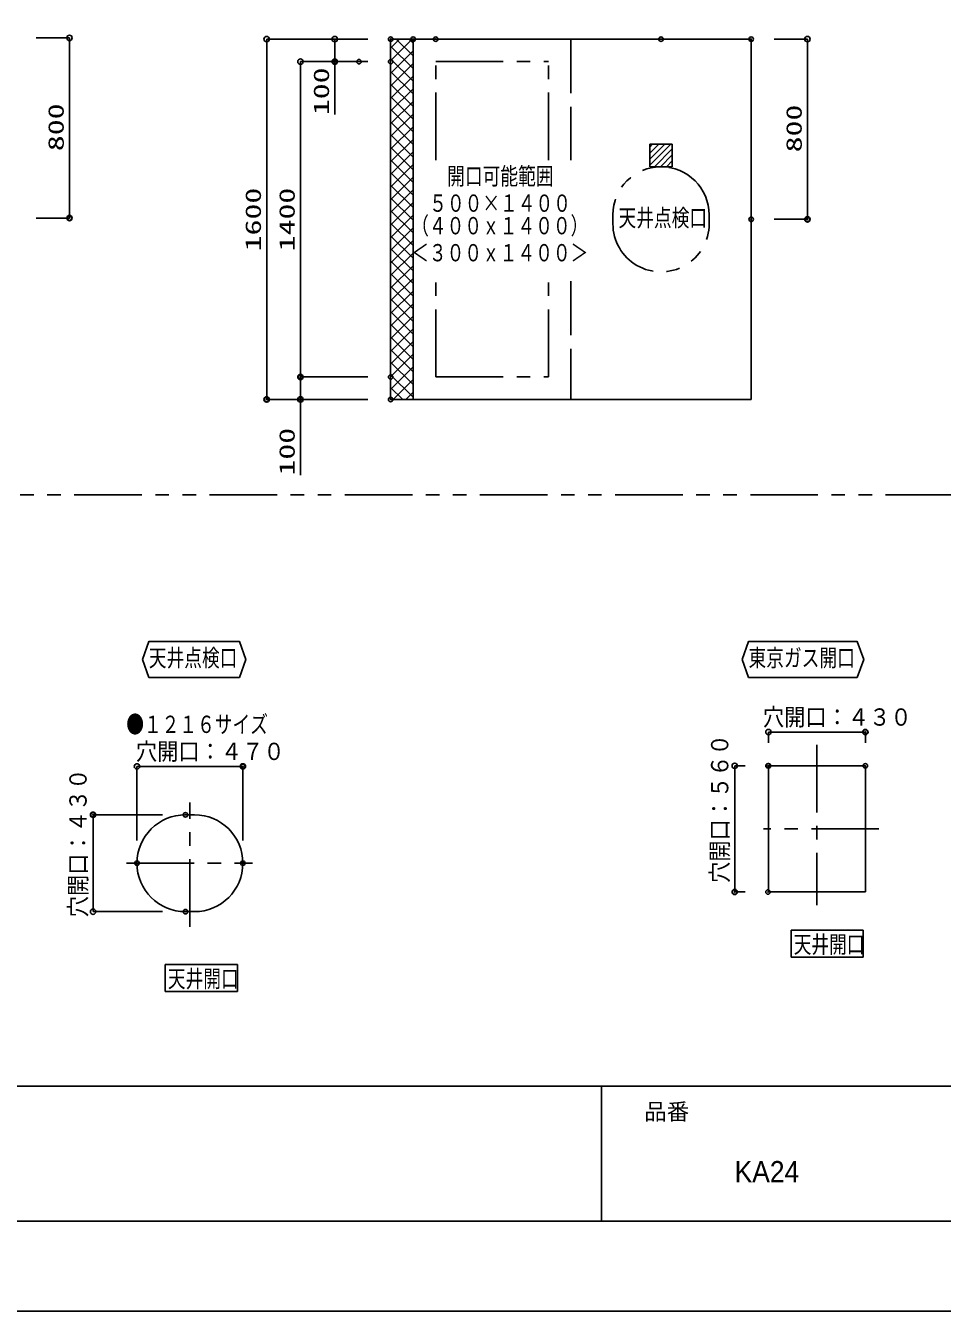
# Model space of a CAD drawing. Units: millimetres on the paper. Extents: x -305 to 305, y -152 to 152.
# Drawn here: x -134.9 to -33.2, y -148.5 to -5.8 of the extents above; entities that cross this region are included whole.
import ezdxf
from ezdxf.enums import TextEntityAlignment as Align

# ---------------------------------------------------------------- set-up
doc = ezdxf.new("R2010")
doc.units = ezdxf.units.MM
doc.header["$PDMODE"] = 32
doc.header["$PDSIZE"] = 0.5
for name, pattern in [('DASHED', [7.5, 6, -1.5]), ('USER1', [12, 7.5, -1.5, 1.5, -1.5]), ('USER2', [15, 7.5, -1.5, 1.5, -1.5, 1.5, -1.5])]:
    doc.linetypes.add(name, pattern=pattern)
for name, color, linetype, lineweight in [('0-0_VIEW0004', 7, 'Continuous', 25), ('0-1_0', 7, 'Continuous', 25), ('0-2_DEFPOINTS', 7, 'Continuous', 25), ('0-4_1図面枠', 7, 'Continuous', 15), ('0-5_図面枠', 3, 'Continuous', 25)]:
    doc.layers.add(name, color=color, linetype=linetype, lineweight=lineweight)
doc.styles.add('ＭＳ ゴシック', font='')
doc.styles.add('ＭＳ Ｐゴシック', font='')
doc.styles.get('ＭＳ ゴシック').set_extended_font_data('MS Gothic')
doc.styles.get('ＭＳ Ｐゴシック').set_extended_font_data('MS PGothic')

# ---------------------------------------------------------------- blocks, each defined once
blk = doc.blocks.new('_ORIGIN')
at = {"layer": '0-1_0'}
blk.add_line((0, 0), (-1, 0), dxfattribs=at)
blk.add_circle((0, 0), 0.5, dxfattribs=at)

msp = doc.modelspace()

# ---------------------------------------------------------------- linework, layer by layer
at = {"layer": '0-0_VIEW0004'}
for p, q in [((-96.946, -7.29), (-108.153, -7.29)), ((-108.153, -7.89), (-108.153, -46.69)), ((-96.946, -7.29), (-100.596, -7.29)), ((-100.596, -7.89), (-100.596, -9.19)), ((-94.406, -47.29), (-94.406, -7.29)), ((-91.906, -47.29), (-91.906, -7.29)), ((-96.946, -9.79), (-104.403, -9.79)), ((-104.403, -10.39), (-104.403, -44.19)), ((-96.946, -44.79), (-104.404, -44.79)), ((-104.404, -45.39), (-104.404, -46.69)), ((-96.946, -44.79), (-104.403, -44.79)), ((-96.946, -47.29), (-108.153, -47.29)), ((-54.406, -47.29), (-94.406, -47.29)), ((-41.732, -87.954), (-52.482, -87.954)), ((-52.482, -87.954), (-52.482, -101.954)), ((-41.732, -87.954), (-41.732, -101.954)), ((-41.732, -101.954), (-52.482, -101.954)), ((-49.971, -109.185), (-49.971, -106.185)), ((-49.971, -106.185), (-41.971, -106.185)), ((-41.971, -109.185), (-41.971, -106.185)), ((-49.971, -109.185), (-41.971, -109.185)), ((-119.405, -112.997), (-119.405, -109.997)), ((-119.405, -109.997), (-111.405, -109.997)), ((-111.405, -112.997), (-111.405, -109.997)), ((-119.405, -112.997), (-111.405, -112.997))]:
    msp.add_line(p, q, dxfattribs=at)
at = {"layer": '0-0_VIEW0004', "linetype": 'DASHED'}
for p, q in [((-74.406, -7.29), (-74.406, -20.72)), ((-74.406, -34.152), (-74.406, -47.29))]:
    msp.add_line(p, q, dxfattribs=at)
at = {"layer": '0-0_VIEW0004', "linetype": 'USER2'}
for p, q in [((-89.406, -9.79), (-76.906, -9.79)), ((-89.406, -20.72), (-89.406, -9.79)), ((-76.906, -20.72), (-76.906, -9.79)), ((-69.744, -27.79), (-69.744, -26.79)), ((-59.069, -27.79), (-59.069, -26.79)), ((-89.406, -44.79), (-89.406, -34.152)), ((-76.906, -44.79), (-76.906, -34.152)), ((-89.406, -44.79), (-76.906, -44.79)), ((103.006, -57.875), (-263.655, -57.875))]:
    msp.add_line(p, q, dxfattribs=at)
at = {"layer": '0-0_VIEW0004', "color": 40}
for p, q in [((-65.656, -21.452), (-65.656, -18.952)), ((-65.656, -18.952), (-63.156, -18.952)), ((-63.156, -21.452), (-63.156, -18.952)), ((-65.656, -21.452), (-63.156, -21.452))]:
    msp.add_line(p, q, dxfattribs=at)
at = {"layer": '0-0_VIEW0004', "linetype": 'USER1'}
for p, q in [((-47.107, -85.629), (-47.107, -103.436)), ((-116.667, -105.823), (-116.667, -92.026)), ((-40.224, -94.954), (-53.039, -94.954)), ((-123.715, -98.766), (-109.717, -98.766))]:
    msp.add_line(p, q, dxfattribs=at)
at = {"layer": '0-0_VIEW0004', "color": 6}
for p, q in [((-116.167, -93.391), (-117.167, -93.391)), ((-116.167, -104.141), (-117.167, -104.141))]:
    msp.add_line(p, q, dxfattribs=at)
at = {"layer": '0-0_VIEW0004'}
for points in [[(-54.406, -47.29), (-54.406, -7.29), (-94.406, -7.29)], [(-100.446, -9.79), (-100.596, -9.79), (-100.596, -15.675)], [(-96.946, -47.29), (-104.404, -47.29), (-104.404, -55.675)]]:
    msp.add_lwpolyline(points, dxfattribs=at)
for points in [[(-121.947, -76.136), (-121.219, -78.136), (-111.184, -78.136), (-110.456, -76.136), (-111.184, -74.136), (-121.219, -74.136)], [(-55.412, -76.136), (-54.685, -78.136), (-42.649, -78.136), (-41.922, -76.136), (-42.649, -74.136), (-54.685, -74.136)]]:
    msp.add_lwpolyline(points, close=True, dxfattribs=at)
at = {"layer": '0-0_VIEW0004', "linetype": 'USER2'}
for centre, start, end in [((-64.406, -26.79), 0.00002, 179.99996), ((-64.406, -27.79), 179.99996, 0)]:
    msp.add_arc(centre, 5.338, start, end, dxfattribs=at)
at = {"layer": '0-0_VIEW0004', "color": 6}
for centre, start, end in [((-117.167, -98.766), 90, 270), ((-116.167, -98.766), 270, 90)]:
    msp.add_arc(centre, 5.375, start, end, dxfattribs=at)
at = {"layer": '0-1_0'}
for p, q in [((-133.741, -7.155), (-130.03, -7.155)), ((-130.03, -7.755), (-130.03, -26.555)), ((-94.406, -9.69), (-92.005, -7.29)), ((-94.406, -8.287), (-93.409, -7.29)), ((-91.906, -10.563), (-94.406, -8.063)), ((-91.906, -9.16), (-93.776, -7.29)), ((-91.906, -7.757), (-92.373, -7.29)), ((-51.866, -7.29), (-48.155, -7.29)), ((-48.155, -7.89), (-48.155, -26.69)), ((-94.406, -11.094), (-91.906, -8.594)), ((-91.906, -11.966), (-94.406, -9.466)), ((-94.406, -12.497), (-91.906, -9.997)), ((-91.906, -13.37), (-94.406, -10.87)), ((-94.406, -13.9), (-91.906, -11.4)), ((-91.906, -14.773), (-94.406, -12.273)), ((-94.406, -15.303), (-91.906, -12.803)), ((-91.906, -16.176), (-94.406, -13.676)), ((-94.406, -16.706), (-91.906, -14.206)), ((-91.906, -17.579), (-94.406, -15.079)), ((-94.406, -18.109), (-91.906, -15.609)), ((-91.906, -18.982), (-94.406, -16.482)), ((-94.406, -19.513), (-91.906, -17.013)), ((-91.906, -20.385), (-94.406, -17.885)), ((-94.406, -20.916), (-91.906, -18.416)), ((-91.906, -21.789), (-94.406, -19.289)), ((-94.406, -22.319), (-91.906, -19.819)), ((-91.906, -23.192), (-94.406, -20.692)), ((-94.406, -23.722), (-91.906, -21.222)), ((-91.906, -24.595), (-94.406, -22.095)), ((-94.406, -25.125), (-91.906, -22.625)), ((-91.906, -25.998), (-94.406, -23.498)), ((-94.406, -26.528), (-91.906, -24.028)), ((-91.906, -27.401), (-94.406, -24.901)), ((-94.406, -27.932), (-91.906, -25.432)), ((-91.906, -28.804), (-94.406, -26.304)), ((-94.406, -29.335), (-91.906, -26.835)), ((-133.741, -27.155), (-130.03, -27.155)), ((-91.906, -30.208), (-94.406, -27.708)), ((-94.406, -30.738), (-91.906, -28.238)), ((-51.866, -27.29), (-48.155, -27.29)), ((-91.906, -31.611), (-94.406, -29.111)), ((-94.406, -32.141), (-91.906, -29.641)), ((-91.906, -33.014), (-94.406, -30.514)), ((-94.406, -33.544), (-91.906, -31.044)), ((-91.906, -34.417), (-94.406, -31.917)), ((-94.406, -34.947), (-91.906, -32.447)), ((-91.906, -35.82), (-94.406, -33.32)), ((-94.406, -36.351), (-91.906, -33.851)), ((-91.906, -37.223), (-94.406, -34.723)), ((-94.406, -37.754), (-91.906, -35.254)), ((-91.906, -38.627), (-94.406, -36.127)), ((-94.406, -39.157), (-91.906, -36.657)), ((-91.906, -40.03), (-94.406, -37.53)), ((-94.406, -40.56), (-91.906, -38.06)), ((-91.906, -41.433), (-94.406, -38.933)), ((-94.406, -41.963), (-91.906, -39.463)), ((-91.906, -42.836), (-94.406, -40.336)), ((-94.406, -43.366), (-91.906, -40.866)), ((-91.906, -44.239), (-94.406, -41.739)), ((-94.406, -44.77), (-91.906, -42.27)), ((-91.906, -45.642), (-94.406, -43.142)), ((-94.406, -46.173), (-91.906, -43.673)), ((-91.906, -47.046), (-94.406, -44.546)), ((-94.12, -47.29), (-91.906, -45.076)), ((-93.065, -47.29), (-94.406, -45.949)), ((-92.717, -47.29), (-91.906, -46.479)), ((-52.482, -85.414), (-52.482, -84.204)), ((-51.882, -84.204), (-42.332, -84.204)), ((-41.732, -85.414), (-41.732, -84.204)), ((-122.542, -96.226), (-122.542, -88.016)), ((-121.942, -88.016), (-111.392, -88.016)), ((-110.792, -96.226), (-110.792, -88.016)), ((-55.072, -87.954), (-56.23, -87.954)), ((-56.23, -88.554), (-56.23, -101.354)), ((-119.707, -93.391), (-127.416, -93.391)), ((-127.416, -103.541), (-127.416, -93.991)), ((-55.072, -101.954), (-56.23, -101.954)), ((-119.707, -104.141), (-127.416, -104.141)), ((-71.017, -123.498), (-71.017, -138.498))]:
    msp.add_line(p, q, dxfattribs=at)
at = {"layer": '0-1_0', "color": 40}
for p, q in [((-65.656, -21.296), (-63.312, -18.952)), ((-65.656, -20.623), (-63.986, -18.952)), ((-65.656, -19.949), (-64.659, -18.952)), ((-65.656, -19.276), (-65.333, -18.952)), ((-65.139, -21.452), (-63.156, -19.47)), ((-64.465, -21.452), (-63.156, -20.143)), ((-63.792, -21.452), (-63.156, -20.817))]:
    msp.add_line(p, q, dxfattribs=at)
at = {"layer": '0-2_DEFPOINTS'}
msp.add_line((118.983, -148.498), (-301.017, -148.498), dxfattribs=at)
for p in [(-94.406, -7.29), (-94.406, -7.29), (-94.406, -7.29), (-91.906, -7.29), (-89.406, -7.29), (-64.406, -7.29), (-54.406, -7.29), (-54.406, -7.29), (-100.596, -9.79), (-97.906, -9.79), (-94.406, -9.79), (-130.031, -27.155), (-54.406, -27.29), (-48.156, -27.29), (-104.403, -44.79), (-94.406, -44.79), (-108.153, -47.29), (-104.404, -47.29), (-94.406, -47.29), (-94.406, -47.29), (-41.732, -84.204), (-110.792, -88.016), (-52.532, -87.954), (-52.482, -87.954), (-41.732, -87.954), (-127.417, -93.391), (-117.167, -93.391), (-122.542, -98.766), (-110.792, -98.766), (-56.232, -101.954), (-52.532, -101.954), (-117.167, -104.141)]:
    msp.add_point(p, dxfattribs=at)
at = {"layer": '0-5_図面枠'}
msp.add_line((-291.017, -123.498), (108.983, -123.498), dxfattribs=at)
msp.add_lwpolyline([(-291.017, -138.498), (108.983, -138.498), (108.983, 138.502), (-291.017, 138.502)], close=True, dxfattribs=at)

# ---------------------------------------------------------------- block references
at = {"layer": '0-0_VIEW0004', "xscale": 0.6, "yscale": 0.6}
for p, rotation in [((-108.153, -7.29), 90), ((-100.596, -7.29), 90), ((-104.403, -9.79), 90), ((-100.596, -9.79), 270), ((-104.403, -44.79), 270), ((-104.404, -44.79), 90), ((-108.153, -47.29), 270), ((-104.404, -47.29), 270)]:
    msp.add_blockref('_ORIGIN', p, dxfattribs=dict(at, rotation=rotation))
at = {"layer": '0-1_0', "xscale": 0.6, "yscale": 0.6}
for p, rotation in [((-130.03, -7.155), 90), ((-48.155, -7.29), 90), ((-130.03, -27.155), 270), ((-48.155, -27.29), 270), ((-52.482, -84.204), 180), ((-122.542, -88.016), 180), ((-56.23, -87.954), 90), ((-127.416, -93.391), 90), ((-56.23, -101.954), 270), ((-127.416, -104.141), 270)]:
    msp.add_blockref('_ORIGIN', p, dxfattribs=dict(at, rotation=rotation))
for p in [(-41.732, -84.204), (-110.792, -88.016)]:
    msp.add_blockref('_ORIGIN', p, dxfattribs=at)

# ---------------------------------------------------------------- texts
at = {"layer": '0-0_VIEW0004', "style": 'ＭＳ ゴシック', "width": 1.5}
for s, p in [('100', (-100.713, -15.732)), ('1600', (-108.27, -30.846)), ('1400', (-104.52, -30.846)), ('100', (-104.521, -55.733))]:
    msp.add_text(s, height=1.73, rotation=90, dxfattribs=at).set_placement(p, align=Align.BOTTOM_LEFT)
at = {"layer": '0-0_VIEW0004', "style": 'ＭＳ ゴシック', "width": 0.75}
for s, p in [('開口可能範囲', (-88.121, -24.036)), ('５００×１４００', (-90.121, -27.034)), ('（４００ｘ１４００）', (-92.121, -29.535)), ('天井点検口', (-69.121, -28.66)), ('＜３００ｘ１４００＞', (-92.121, -32.535)), ('天井点検口', (-121.233, -77.506)), ('東京ガス開口', (-54.698, -77.506)), ('●１２１６サイズ', (-123.733, -84.883)), ('天井開口', (-49.685, -109.304)), ('天井開口', (-119.12, -113.116))]:
    msp.add_text(s, height=1.921, dxfattribs=at).set_placement(p, align=Align.BOTTOM_LEFT)
at = {"layer": '0-1_0', "style": 'ＭＳ ゴシック'}
for s, height, width, p in [('800', 1.73, 1.5, (-130.147, -19.725)), ('800', 1.73, 1.5, (-48.272, -19.86)), ('穴開口：５６０', 1.921, 0.9, (-56.36, -100.953)), ('穴開口：４３０', 1.921, 0.9, (-127.546, -104.765))]:
    msp.add_text(s, height=height, rotation=90, dxfattribs=dict(at, width=width)).set_placement(p, align=Align.BOTTOM_LEFT)
at = {"layer": '0-1_0', "style": 'ＭＳ ゴシック', "width": 0.9}
for s, p in [('穴開口：４３０', (-53.106, -84.074)), ('穴開口：４７０', (-122.666, -87.886))]:
    msp.add_text(s, height=1.921, dxfattribs=at).set_placement(p, align=Align.BOTTOM_LEFT)
at = {"layer": '0-4_1図面枠', "style": 'ＭＳ Ｐゴシック'}
msp.add_text('品番', height=1.833, dxfattribs=at).set_placement((-66.276, -127.799), align=Align.BOTTOM_LEFT)
at = {"layer": '0-4_1図面枠', "style": 'ＭＳ Ｐゴシック', "width": 0.95}
msp.add_text('KA24', height=2.358, dxfattribs=at).set_placement((-56.239, -134.886), align=Align.BOTTOM_LEFT)

doc.saveas('drawing.dxf')
